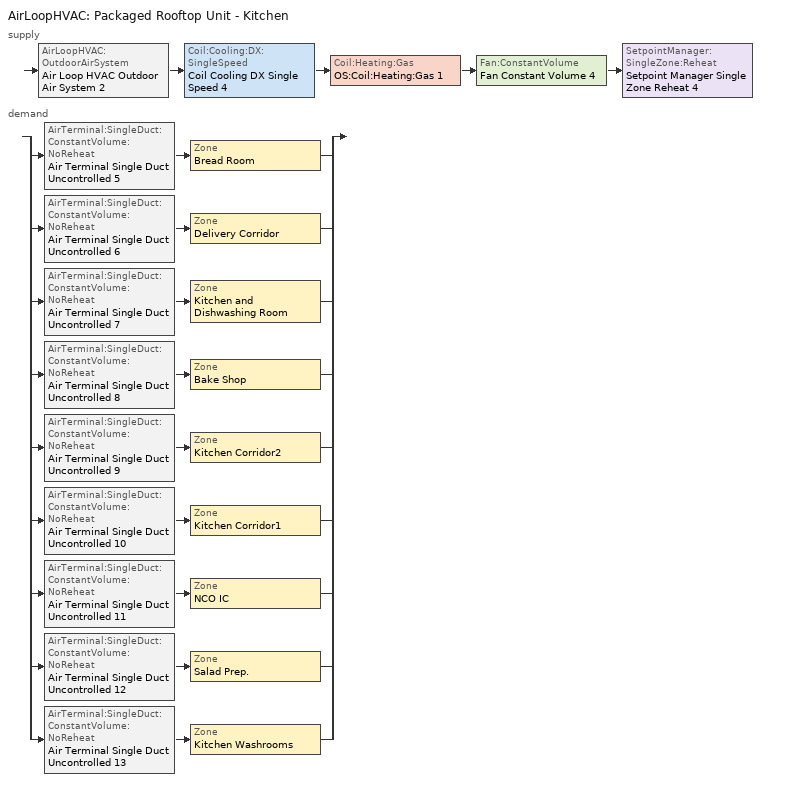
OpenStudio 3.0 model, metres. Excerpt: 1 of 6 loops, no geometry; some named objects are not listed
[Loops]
AirLoopHVAC 'Packaged Rooftop Unit - Kitchen'
 supply: AirLoopHVAC:OutdoorAirSystem 'Air Loop HVAC Outdoor Air System 2' > Coil:Cooling:DX:SingleSpeed 'Coil Cooling DX Single Speed 4' > Coil:Heating:Gas 'OS:Coil:Heating:Gas 1' > Fan:ConstantVolume 'Fan Constant Volume 4' > SetpointManager:SingleZone:Reheat 'Setpoint Manager Single Zone Reheat 4'
 demand: split
  | AirTerminal:SingleDuct:ConstantVolume:NoReheat 'Air Terminal Single Duct Uncontrolled 5' > Zone 'Bread Room'
  | AirTerminal:SingleDuct:ConstantVolume:NoReheat 'Air Terminal Single Duct Uncontrolled 6' > Zone 'Delivery Corridor'
  | AirTerminal:SingleDuct:ConstantVolume:NoReheat 'Air Terminal Single Duct Uncontrolled 7' > Zone 'Kitchen and Dishwashing Room'
  | AirTerminal:SingleDuct:ConstantVolume:NoReheat 'Air Terminal Single Duct Uncontrolled 8' > Zone 'Bake Shop'
  | AirTerminal:SingleDuct:ConstantVolume:NoReheat 'Air Terminal Single Duct Uncontrolled 9' > Zone 'Kitchen Corridor2'
  | AirTerminal:SingleDuct:ConstantVolume:NoReheat 'Air Terminal Single Duct Uncontrolled 10' > Zone 'Kitchen Corridor1'
  | AirTerminal:SingleDuct:ConstantVolume:NoReheat 'Air Terminal Single Duct Uncontrolled 11' > Zone 'NCO IC'
  | AirTerminal:SingleDuct:ConstantVolume:NoReheat 'Air Terminal Single Duct Uncontrolled 12' > Zone 'Salad Prep.'
  | AirTerminal:SingleDuct:ConstantVolume:NoReheat 'Air Terminal Single Duct Uncontrolled 13' > Zone 'Kitchen Washrooms'
[Sizing:Zone] Zone Cooling Design Supply Air Temperature Input Method=SupplyAirTemperature; Zone Cooling Design Supply Air Temperature {C}=14; Zone Cooling Design Supply Air Temperature Difference {deltaC}=11.11; Zone Heating Design Supply Air Temperature Input Method=SupplyAirTemperature; Zone Heating Design Supply Air Temperature {C}=40; Zone Heating Design Supply Air Temperature Difference {deltaC}=11.11; Zone Cooling Design Supply Air Humidity Ratio {kg-H2O/kg-air}=0.0085; Zone Heating Design Supply Air Humidity Ratio {kg-H2O/kg-air}=0.008; Zone Heating Sizing Factor=1; Zone Cooling Sizing Factor=1; Heating Design Air Flow Method=DesignDay; Account for Dedicated Outdoor Air System=No; Dedicated Outdoor Air System Control Strategy=NeutralSupplyAir; Dedicated Outdoor Air Low Setpoint Temperature for Design {C}=Autosize; Dedicated Outdoor Air High Setpoint Temperature for Design {C}=Autosize
Kitchen and Dishwashing Room; Salad Prep.; Delivery Corridor; Bread Room; Kitchen Washrooms; Kitchen Corridor1; Kitchen Corridor2; NCO IC; Bake Shop
[Zone equipment]
Kitchen and Dishwashing Room: Air Terminal Single Duct Uncontrolled 7, Fan Zone Exhaust 7, Fan Zone Exhaust 8
Salad Prep.: Convective Baseboard Water 6, Air Terminal Single Duct Uncontrolled 12
Delivery Corridor: Unit Heater CV - Hot Water, Convective Baseboard Water 7, Air Terminal Single Duct Uncontrolled 6
Bread Room: Unit Heater CV - Hot Water 1, Air Terminal Single Duct Uncontrolled 5
Kitchen Washrooms: Convective Baseboard Water 8, Air Terminal Single Duct Uncontrolled 13, Fan Zone Exhaust 3, Fan Zone Exhaust 4, Fan Zone Exhaust 5
Kitchen Corridor1: Convective Baseboard Water 10, Air Terminal Single Duct Uncontrolled 10
Kitchen Corridor2: Air Terminal Single Duct Uncontrolled 9
NCO IC: Air Terminal Single Duct Uncontrolled 11
Bake Shop: Convective Baseboard Water 12, Air Terminal Single Duct Uncontrolled 8
[Fan:ConstantVolume]
Fan Constant Volume 4: Availability Schedule=Always On Discrete; Fan Total Efficiency=0.75; Pressure Rise {Pa}=500; Maximum Flow Rate {m3/s}=AutoSize; Motor Efficiency=0.75
[AirLoopHVAC]
Packaged Rooftop Unit - Kitchen: Availability Schedule=Always On Discrete; Design Supply Air Flow Rate {m3/s}=AutoSize
[Sizing:System]
Packaged Rooftop Unit - Kitchen: Type of Load to Size On=Sensible; Design Outdoor Air Flow Rate {m3/s}=Autosize; Central Heating Maximum System Air Flow Ratio=1; Preheat Design Temperature {C}=7; Preheat Design Humidity Ratio {kg-H2O/kg-Air}=0.008; Precool Design Temperature {C}=12.8; Precool Design Humidity Ratio {kg-H2O/kg-Air}=0.008; Central Cooling Design Supply Air Temperature {C}=12.8; Central Heating Design Supply Air Temperature {C}=40; Sizing Option=NonCoincident; 100% Outdoor Air in Cooling=Yes; 100% Outdoor Air in Heating=Yes; Central Cooling Design Supply Air Humidity Ratio {kg-H2O/kg-Air}=0.0085; Central Heating Design Supply Air Humidity Ratio {kg-H2O/kg-Air}=0.008; Cooling Design Air Flow Method=DesignDay; Cooling Design Air Flow Rate {m3/s}=0; Heating Design Air Flow Method=DesignDay; Heating Design Air Flow Rate {m3/s}=0; System Outdoor Air Method=ZoneSum; Zone Maximum Outdoor Air Fraction=1; Cooling Supply Air Flow Rate Per Floor Area {m3/s-m2}=0.00996765; Cooling Fraction of Autosized Cooling Supply Air Flow Rate=1; Cooling Supply Air Flow Rate Per Unit Cooling Capacity {m3/s-W}=3.94755e-05; Heating Supply Air Flow Rate Per Floor Area {m3/s-m2}=0.00996765; Heating Fraction of Autosized Heating Supply Air Flow Rate=1; Heating Fraction of Autosized Cooling Supply Air Flow Rate=1; Heating Supply Air Flow Rate Per Unit Heating Capacity {m3/s-W}=3.15882e-05; Cooling Design Capacity Method=CoolingDesignCapacity; Cooling Design Capacity {W}=Autosize; Cooling Design Capacity Per Floor Area {W/m2}=234.7; Fraction of Autosized Cooling Design Capacity=1; Heating Design Capacity Method=HeatingDesignCapacity; Heating Design Capacity {W}=Autosize; Heating Design Capacity Per Floor Area {W/m2}=157; Fraction of Autosized Heating Design Capacity=1; Central Cooling Capacity Control Method=OnOff
[Coil:Cooling:DX:SingleSpeed]
Coil Cooling DX Single Speed 4: Availability Schedule=Always On Discrete; Rated Total Cooling Capacity {W}=autosize; Rated Sensible Heat Ratio=autosize; Rated COP {W/W}=2.5; Rated Air Flow Rate {m3/s}=autosize; Rated Evaporator Fan Power Per Volume Flow Rate {W/(m3/s)}=773.3; Total Cooling Capacity Function of Temperature Curve=Curve Biquadratic 7; Total Cooling Capacity Function of Flow Fraction Curve=Curve Quadratic 10; Energy Input Ratio Function of Temperature Curve=Curve Biquadratic 8; Energy Input Ratio Function of Flow Fraction Curve=Curve Quadratic 11; Part Load Fraction Correlation Curve=Curve Quadratic 12; Minimum Outdoor Dry-Bulb Temperature for Compressor Operation {C}=-25; Condenser Type=AirCooled; Evaporative Condenser Effectiveness=0; Evaporative Condenser Air Flow Rate {m3/s}=Autosize; Evaporative Condenser Pump Rated Power Consumption {W}=Autosize; Crankcase Heater Capacity {W}=0; Maximum Outdoor Dry-Bulb Temperature for Crankcase Heater Operation {C}=0; Basin Heater Capacity {W/K}=0; Basin Heater Setpoint Temperature {C}=10
[SetpointManager:SingleZone:Reheat]
Setpoint Manager Single Zone Reheat 4: Minimum Supply Air Temperature {C}=14; Maximum Supply Air Temperature {C}=44; Control Zone=Kitchen and Dishwashing Room
[Controller:OutdoorAir]
Controller Outdoor Air 4: Minimum Outdoor Air Flow Rate {m3/s}=Autosize; Maximum Outdoor Air Flow Rate {m3/s}=Autosize; Economizer Control Type=FixedDryBulb; Economizer Control Action Type=ModulateFlow; Economizer Maximum Limit Dry-Bulb Temperature {C}=19; Economizer Maximum Limit Enthalpy {J/kg}=64000; Economizer Maximum Limit Dewpoint Temperature {C}=0; Economizer Minimum Limit Dry-Bulb Temperature {C}=-100; Lockout Type=NoLockout; Minimum Limit Type=FixedMinimum; Minimum Fraction of Outdoor Air Schedule=100% Fresh Air Make-up; Controller Mechanical Ventilation=Controller Mechanical Ventilation 4; High Humidity Control=No; Heat Recovery Bypass Control Type=BypassWhenOAFlowGreaterThanMinimum
[Controller:MechanicalVentilation]
Controller Mechanical Ventilation 4: Availability Schedule=Always On Discrete; Demand Controlled Ventilation=No; System Outdoor Air Method=ZoneSum
[AirLoopHVAC:OutdoorAirSystem]
Air Loop HVAC Outdoor Air System 2: Controller=Controller Outdoor Air 4
[AirTerminal:SingleDuct:ConstantVolume:NoReheat] Availability Schedule=Always On Discrete; Maximum Air Flow Rate {m3/s}=AutoSize
Air Terminal Single Duct Uncontrolled 5; Air Terminal Single Duct Uncontrolled 6; Air Terminal Single Duct Uncontrolled 7; Air Terminal Single Duct Uncontrolled 8; Air Terminal Single Duct Uncontrolled 9; Air Terminal Single Duct Uncontrolled 10; Air Terminal Single Duct Uncontrolled 11; Air Terminal Single Duct Uncontrolled 12; Air Terminal Single Duct Uncontrolled 13
[Coil:Heating:Gas]
OS:Coil:Heating:Gas 1: Availability Schedule=Always On Discrete 1; Gas Burner Efficiency=0.8; Nominal Capacity {W}=AutoSize; Parasitic Electric Load {W}=0; Parasitic Gas Load {W}=0
[Fan:ZoneExhaust] Availability Schedule=Always On; Fan Total Efficiency=0.6; Maximum Flow Rate {m3/s}=0.0472; System Availability Manager Coupling Mode=Decoupled
Name | Pressure Rise {Pa}
Fan Zone Exhaust 3; Fan Zone Exhaust 4; Fan Zone Exhaust 5 | 15776
Fan Zone Exhaust 7; Fan Zone Exhaust 8 | 3946
[Schedule:Constant] Value=1
Always On Discrete; Always On Discrete 1
[Schedule:Ruleset]
Name | Default Day Schedule | Summer Design Day Schedule | Winter Design Day Schedule
Always On | Always On Default Schedule | Always On Summer Design Day | Always On Winter Design Day
100% Fresh Air Make-up | Schedule Day 20
[Schedule:Day]
Always On Default Schedule; Always On Winter Design Day; Always On Summer Design Day; Schedule Day 20: 24, 0, 1
[Curve:Biquadratic] Minimum Value of x=17; Maximum Value of x=22; Minimum Value of y=13; Maximum Value of y=46
Name | Coefficient1 Constant | Coefficient2 x | Coefficient3 x**2 | Coefficient4 y | Coefficient5 y**2 | Coefficient6 x*y
Curve Biquadratic 7 | 0.42415 | 0.04426 | -0.00042 | 0.00333 | -8e-005 | -0.00021
Curve Biquadratic 8 | 1.23649 | -0.02431 | 0.00057 | -0.01434 | 0.00063 | -0.00038
[Curve:Quadratic]
Name | Coefficient1 Constant | Coefficient2 x | Coefficient3 x**2 | Minimum Value of x | Maximum Value of x
Curve Quadratic 10 | 0.77136 | 0.34053 | -0.11088 | 0.75918 | 1.13877
Curve Quadratic 11 | 1.2055 | -0.32953 | 0.12308 | 0.75918 | 1.13877
Curve Quadratic 12 | 0.771 | 0.229 | 0 | 0 | 1
